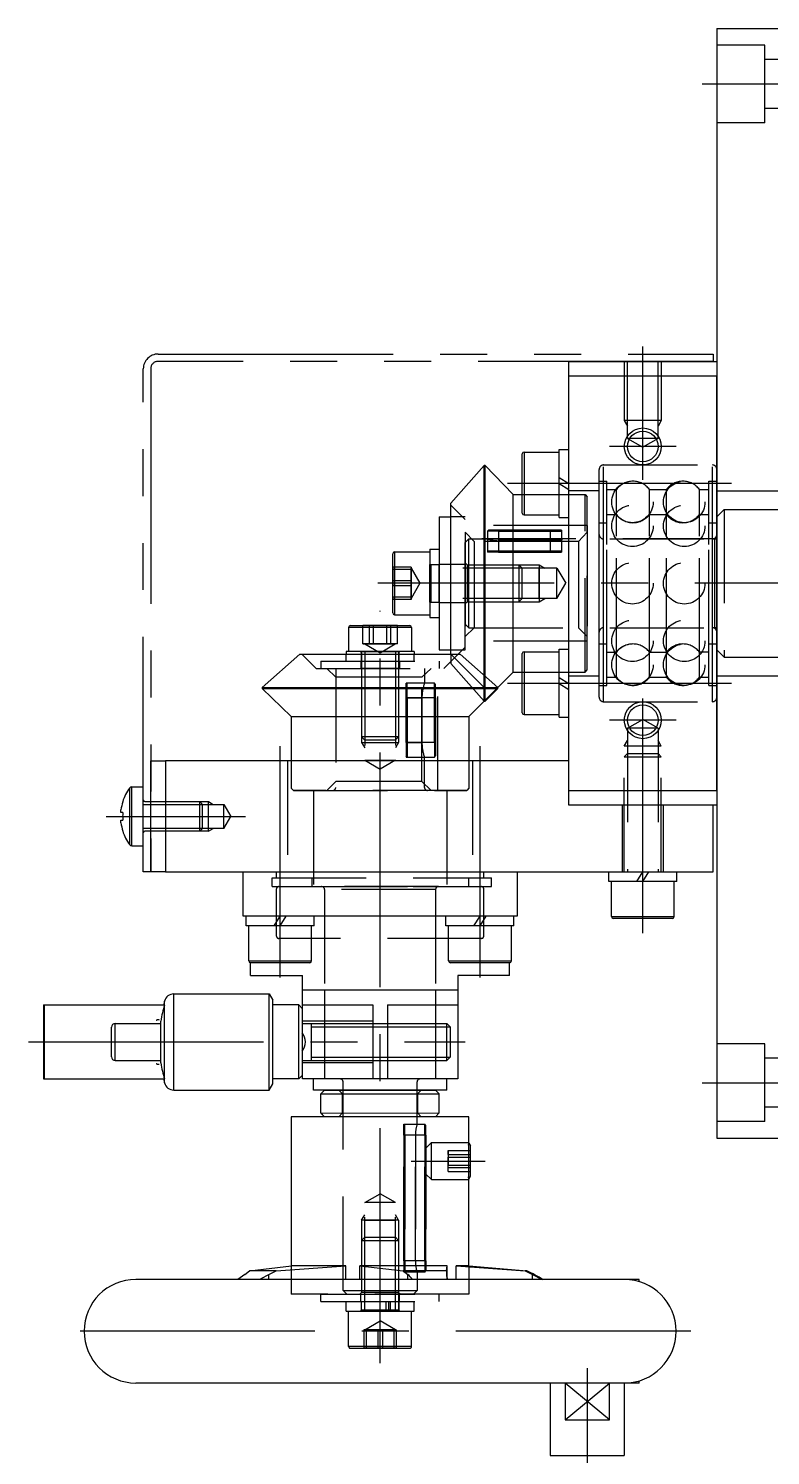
# Model space of a CAD drawing. Extents: x -106 to 501, y -54 to 311.
# Drawn here: x 176.3 to 276.6, y 115.7 to 308.6 of the extents above; entities that cross this region are included whole.
import ezdxf

# ---------------------------------------------------------------- set-up
doc = ezdxf.new("R2010")
doc.units = 0
for name, pattern in [('CENTER', [50.8, 31.75, -6.35, 6.35, -6.35]), ('DASHED', [19.05, 12.7, -6.35]), ('PHANTOM', [63.5, 31.75, -6.35, 6.35, -6.35, 6.35, -6.35])]:
    doc.linetypes.add(name, pattern=pattern)
doc.layers.get('0').update_dxf_attribs({"linetype": 'CONTINUOUS'})
doc.layers.add('CENTER', color=1, linetype='CENTER')

msp = doc.modelspace()

# ---------------------------------------------------------------- linework, layer by layer
at = {"color": 7, "linetype": 'CONTINUOUS'}
for p, q in [((269.33, 308.56), (269.33, 158.56)), ((269.33, 308.56), (499.33, 308.56)), ((249.33, 263.56), (269.33, 263.56)), ((249.33, 261.56), (249.33, 263.56)), ((269.33, 261.56), (249.33, 261.56)), ((249.33, 205.56), (249.33, 261.56)), ((269.33, 205.56), (269.33, 261.56)), ((243.03, 243.06), (243.03, 251.06)), ((243.28, 251.31), (243.28, 242.81)), ((243.28, 251.31), (248.03, 251.31)), ((248.03, 242.47), (248.03, 251.66)), ((248.03, 251.66), (249.33, 251.66)), ((237.9, 249.48), (233.39, 244.38)), ((237.9, 217.63), (237.9, 249.48)), ((238.04, 249.48), (237.9, 249.48)), ((238.04, 217.63), (238.04, 249.48)), ((241.83, 245.56), (238.04, 249.48)), ((248.03, 247.87), (249.33, 247.06)), ((248.03, 247.06), (249.33, 246.25)), ((241.83, 221.56), (241.83, 245.56)), ((241.83, 245.56), (243.03, 245.56)), ((233.39, 224), (233.39, 244.38)), ((231.83, 242.56), (231.83, 224.56)), ((231.83, 242.56), (233.39, 242.56)), ((243.28, 242.81), (248.03, 242.81)), ((248.03, 242.47), (249.33, 242.47)), ((225.53, 232.06), (225.53, 237.56)), ((225.78, 237.81), (225.78, 231.97)), ((225.78, 237.81), (230.53, 237.81)), ((230.53, 238.16), (230.53, 228.96)), ((230.53, 238.16), (231.83, 238.16)), ((225.53, 229.56), (225.53, 232.06)), ((225.78, 231.97), (225.78, 229.31)), ((219.83, 227.86), (227.83, 227.86)), ((225.78, 229.31), (230.53, 229.31)), ((230.53, 228.96), (231.83, 228.96)), ((228.08, 227.61), (219.58, 227.61)), ((219.58, 227.61), (219.58, 224.36)), ((228.08, 227.61), (228.08, 224.36)), ((213, 224), (207.9, 219.49)), ((213, 224), (223.83, 224)), ((228.43, 224.36), (219.23, 224.36)), ((219.23, 224.36), (219.23, 224)), ((223.83, 224), (233.39, 224)), ((228.43, 224.36), (228.43, 224)), ((231.83, 224.56), (233.39, 224.56)), ((233.39, 224), (237.9, 219.49)), ((243.03, 216.06), (243.03, 224.06)), ((243.28, 224.31), (243.28, 215.81)), ((243.28, 224.31), (248.03, 224.31)), ((248.03, 215.47), (248.03, 224.66)), ((248.03, 224.66), (249.33, 224.66)), ((235.83, 215.56), (241.83, 221.56)), ((241.83, 221.56), (243.03, 221.56)), ((248.03, 220.84), (249.33, 220.03)), ((248.03, 220.03), (249.33, 219.22)), ((207.9, 219.49), (223.83, 219.49)), ((207.9, 219.49), (207.9, 219.35)), ((207.9, 219.35), (211.83, 215.56)), ((207.9, 219.35), (223.83, 219.35)), ((223.83, 219.49), (239.75, 219.49)), ((223.83, 219.35), (239.75, 219.35)), ((238.04, 217.63), (239.75, 219.35)), ((239.75, 219.35), (239.75, 219.49)), ((237.9, 217.63), (238.04, 217.63)), ((211.83, 215.56), (223.83, 215.56)), ((211.83, 215.56), (211.83, 209.56)), ((223.83, 215.56), (235.83, 215.56)), ((235.83, 215.56), (235.83, 209.56)), ((243.28, 215.81), (248.03, 215.81)), ((248.03, 215.47), (249.33, 215.47)), ((192.83, 194.56), (192.83, 209.56)), ((192.83, 209.56), (194.83, 209.56)), ((249.33, 209.56), (194.83, 209.56)), ((194.83, 209.56), (194.83, 194.56)), ((249.33, 203.56), (249.33, 209.56)), ((189.99, 202.06), (189.99, 205.91)), ((190.28, 206.06), (191.83, 206.06)), ((190.28, 202.06), (190.28, 206.06)), ((191.83, 202.06), (191.83, 206.06)), ((249.33, 205.56), (269.33, 205.56)), ((188.8, 202.57), (188.8, 202.92)), ((189.06, 202.57), (188.8, 202.57)), ((189.04, 204.05), (189.06, 204.04)), ((192.03, 204.06), (192.83, 204.06)), ((268.83, 203.56), (249.33, 203.56)), ((268.83, 194.56), (268.83, 203.56)), ((269.33, 203.56), (268.83, 203.56)), ((188.8, 201.19), (188.8, 201.54)), ((188.8, 201.54), (189.06, 201.54)), ((189.99, 198.2), (189.99, 202.06)), ((190.28, 198.06), (190.28, 202.06)), ((191.83, 198.06), (191.83, 202.06)), ((189.06, 200.07), (189.04, 200.06)), ((192.83, 200.06), (192.03, 200.06)), ((190.28, 198.06), (191.83, 198.06)), ((194.83, 194.56), (192.83, 194.56)), ((194.83, 194.56), (268.83, 194.56)), ((205.33, 188.56), (205.33, 194.56)), ((242.33, 194.56), (242.33, 188.56)), ((254.73, 193.26), (254.73, 194.56)), ((263.93, 193.26), (254.73, 193.26)), ((255.08, 188.51), (255.08, 193.26)), ((258.51, 193.26), (259.33, 194.56)), ((259.33, 193.26), (260.14, 194.56)), ((263.58, 188.51), (263.58, 193.26)), ((263.93, 193.26), (263.93, 194.56)), ((242.33, 188.56), (205.33, 188.56)), ((205.73, 187.26), (205.73, 188.56)), ((214.91, 187.26), (205.73, 187.26)), ((206.08, 182.51), (206.08, 187.26)), ((209.51, 187.26), (210.33, 188.56)), ((210.33, 187.26), (211.14, 188.56)), ((214.58, 182.51), (214.58, 187.26)), ((214.91, 187.26), (214.91, 188.56)), ((232.73, 187.26), (232.73, 188.56)), ((241.91, 187.26), (232.73, 187.26)), ((233.08, 182.51), (233.08, 187.26)), ((236.51, 187.26), (237.33, 188.56)), ((237.33, 187.26), (238.14, 188.56)), ((241.58, 182.51), (241.58, 187.26)), ((241.91, 187.26), (241.91, 188.56)), ((255.08, 188.51), (259.33, 188.51)), ((259.33, 188.26), (255.33, 188.26)), ((259.33, 188.51), (263.58, 188.51)), ((263.33, 188.26), (259.33, 188.26)), ((206.08, 182.51), (214.58, 182.51)), ((214.33, 182.26), (206.33, 182.26)), ((206.33, 180.56), (206.33, 182.26)), ((233.08, 182.51), (241.58, 182.51)), ((241.33, 182.26), (233.33, 182.26)), ((241.33, 180.56), (241.33, 182.26)), ((206.33, 180.56), (213.33, 180.56)), ((213.33, 178.56), (213.33, 180.56)), ((241.33, 180.56), (234.33, 180.56)), ((234.33, 180.56), (234.33, 178.56)), ((195.96, 178.06), (208.83, 178.06)), ((195.96, 165.06), (195.96, 178.06)), ((208.83, 165.06), (208.83, 178.06)), ((208.83, 178.06), (209.33, 177.19)), ((213.33, 176.56), (213.33, 178.56)), ((234.33, 178.56), (213.33, 178.56)), ((216.33, 178.56), (216.33, 176.56)), ((231.33, 178.56), (231.33, 176.56)), ((234.33, 178.56), (234.33, 176.56)), ((178.33, 176.56), (178.33, 166.56)), ((178.33, 176.56), (178.45, 176.56)), ((178.45, 176.56), (178.45, 166.56)), ((178.45, 176.56), (194.7, 176.56)), ((194.7, 166.03), (194.7, 177.08)), ((209.33, 165.92), (209.33, 177.19)), ((212.83, 176.56), (209.33, 176.56)), ((212.83, 166.56), (212.83, 176.56)), ((212.83, 176.56), (213.33, 176.06)), ((213.33, 176.56), (222.83, 176.56)), ((213.33, 175.3), (213.33, 176.56)), ((222.83, 176.56), (222.83, 166.56)), ((224.83, 176.56), (234.33, 176.56)), ((224.83, 176.56), (224.83, 166.56)), ((234.33, 176.56), (234.33, 166.56)), ((188.03, 174.06), (194.2, 174.06)), ((188.03, 169.06), (188.03, 174.06)), ((194.2, 168.72), (194.2, 174.39)), ((213.33, 167.81), (213.33, 175.3)), ((222.83, 174.06), (224.83, 174.06)), ((187.53, 169.56), (187.53, 173.56)), ((188.03, 169.06), (194.2, 169.06)), ((213.33, 166.56), (213.33, 167.81)), ((222.83, 169.06), (224.83, 169.06)), ((178.33, 166.56), (178.45, 166.56)), ((178.45, 166.56), (194.7, 166.56)), ((208.83, 165.06), (209.33, 165.92)), ((212.83, 166.56), (209.33, 166.56)), ((212.83, 166.56), (213.33, 167.06)), ((222.83, 166.56), (213.33, 166.56)), ((214.83, 165.06), (214.83, 166.56)), ((224.83, 166.56), (222.83, 166.56)), ((234.33, 166.56), (224.83, 166.56)), ((232.83, 165.06), (232.83, 166.56)), ((195.96, 165.06), (208.83, 165.06)), ((232.83, 165.06), (214.83, 165.06)), ((215.83, 164.56), (216.33, 165.06)), ((215.83, 164.56), (231.83, 164.56)), ((215.83, 161.96), (215.83, 164.56)), ((216.33, 165.06), (231.33, 165.06)), ((231.83, 164.56), (231.33, 165.06)), ((231.83, 161.96), (231.83, 164.56)), ((211.83, 161.46), (211.83, 141.32)), ((235.83, 161.46), (211.83, 161.46)), ((215.83, 161.95), (231.83, 161.96)), ((215.83, 161.96), (216.33, 161.46)), ((215.83, 161.95), (216.32, 161.46)), ((231.83, 161.96), (231.33, 161.46)), ((235.83, 157.95), (235.83, 161.46)), ((269.33, 158.56), (499.33, 158.56)), ((235.81, 157.88), (235.83, 157.95)), ((235.81, 157.88), (236.03, 157.51)), ((236.03, 153.4), (236.03, 157.51)), ((235.81, 153.03), (236.03, 153.4)), ((235.83, 152.96), (235.81, 153.03)), ((235.83, 141.32), (235.83, 152.96)), ((206.16, 140.63), (211.87, 141.32)), ((209.77, 140.63), (219.18, 141.32)), ((219.18, 141.32), (211.87, 141.32)), ((219.18, 139.46), (219.18, 141.32)), ((221.08, 139.46), (221.08, 141.32)), ((221.08, 141.32), (226.96, 140.63)), ((232.91, 141.32), (221.08, 141.32)), ((232.81, 140.63), (232.91, 141.32)), ((232.91, 139.46), (232.91, 141.32)), ((234.09, 139.46), (234.09, 141.32)), ((234.09, 141.32), (243.43, 140.63)), ((235.83, 141.32), (234.09, 141.32)), ((235.83, 141.32), (243.67, 140.63)), ((256.4, 139.46), (190.83, 139.46)), ((205.56, 140.15), (204.61, 139.46)), ((205.56, 140.15), (206.16, 140.63)), ((209.77, 140.63), (206.16, 140.63)), ((207.75, 139.57), (208.79, 140.15)), ((208.79, 140.15), (209.77, 140.63)), ((208.79, 139.46), (208.79, 140.15)), ((226.96, 140.63), (227.57, 140.15)), ((227.57, 139.46), (227.57, 140.15)), ((232.81, 140.63), (232.8, 140.15)), ((243.43, 140.63), (244.4, 140.15)), ((243.67, 140.63), (243.43, 140.63)), ((244.4, 139.46), (244.4, 140.15)), ((244.4, 140.15), (245.72, 139.46)), ((258.83, 139.46), (256.4, 139.46)), ((258.83, 139.16), (258.83, 139.46)), ((256.4, 125.46), (190.83, 125.46)), ((246.83, 125.46), (246.83, 115.67)), ((248.83, 125.46), (248.83, 120.46)), ((254.83, 120.46), (254.83, 125.46)), ((258.83, 125.46), (256.4, 125.46)), ((256.83, 125.46), (256.83, 115.67)), ((258.83, 125.46), (258.83, 125.75)), ((248.83, 120.46), (254.83, 120.46)), ((246.83, 115.67), (256.83, 115.67))]:
    msp.add_line(p, q, dxfattribs=at)
at = {"color": 3, "linetype": 'DASHED'}
for p, q in [((275.83, 306.31), (269.33, 306.31)), ((275.83, 295.81), (275.83, 306.31)), ((279.33, 304.36), (275.83, 304.36)), ((279.33, 297.76), (275.83, 297.76)), ((275.83, 295.81), (269.33, 295.81)), ((256.83, 263.56), (256.83, 255.56)), ((257.26, 253.16), (257.26, 263.56)), ((261.39, 253.16), (261.39, 263.56)), ((261.83, 263.56), (261.83, 255.56)), ((256.83, 255.56), (257.26, 254.81)), ((261.83, 255.56), (256.83, 255.56)), ((261.83, 255.56), (261.39, 254.81)), ((257.26, 253.16), (259.33, 251.96)), ((261.39, 253.16), (257.26, 253.16)), ((261.39, 253.16), (259.33, 251.96)), ((253.43, 218.17), (253.43, 248.94)), ((254.03, 217.56), (254.03, 249.56)), ((254.03, 249.56), (268.73, 249.56)), ((268.73, 217.56), (268.73, 249.56)), ((269.33, 218.17), (269.33, 248.94)), ((253.43, 247.36), (254.48, 247.36)), ((253.43, 219.77), (253.43, 247.35)), ((253.43, 219.77), (253.43, 247.35)), ((254.48, 219.76), (254.48, 247.36)), ((254.48, 219.76), (254.48, 247.36)), ((268.27, 219.76), (268.27, 247.36)), ((268.27, 219.76), (268.27, 247.36)), ((268.27, 247.36), (269.33, 247.36)), ((269.33, 219.77), (269.33, 247.35)), ((269.33, 219.77), (269.33, 247.35)), ((243.03, 245.56), (251.53, 245.56)), ((253.43, 246.06), (249.33, 246.06)), ((251.53, 221.56), (251.53, 245.56)), ((251.53, 245.56), (251.83, 245.26)), ((251.83, 221.86), (251.83, 245.26)), ((254.48, 220.89), (254.48, 246.22)), ((254.49, 246.24), (255.76, 246.24)), ((255.76, 220.88), (255.76, 246.24)), ((260.24, 220.88), (260.24, 246.24)), ((260.24, 246.24), (262.51, 246.24)), ((262.51, 220.88), (262.51, 246.24)), ((266.99, 220.88), (266.99, 246.24)), ((266.99, 246.24), (268.27, 246.24)), ((268.27, 220.89), (268.27, 246.22)), ((269.33, 246.06), (279.33, 246.06)), ((235.33, 242.18), (233.39, 244.13)), ((270.33, 243.56), (269.33, 242.56)), ((270.33, 243.56), (270.33, 223.56)), ((270.33, 243.56), (279.33, 243.56)), ((235.33, 242.56), (233.39, 242.56)), ((235.33, 224.56), (235.33, 242.56)), ((235.33, 224.94), (235.33, 242.18)), ((251.83, 241.36), (235.33, 241.36)), ((251.83, 241.36), (235.33, 241.36)), ((251.83, 241.36), (251.83, 240.47)), ((251.83, 240.47), (251.83, 241.36)), ((253.43, 241.76), (254.49, 241.76)), ((253.43, 225.4), (253.43, 241.71)), ((253.43, 225.4), (253.43, 241.71)), ((254.48, 224.24), (254.48, 242.88)), ((254.48, 242.88), (255.76, 242.88)), ((254.48, 225.4), (254.48, 241.71)), ((254.48, 225.4), (254.48, 241.71)), ((255.76, 224.24), (255.76, 242.88)), ((260.24, 224.24), (260.24, 242.88)), ((260.24, 242.88), (262.51, 242.88)), ((262.51, 224.24), (262.51, 242.88)), ((266.99, 224.24), (266.99, 242.88)), ((266.99, 242.88), (268.26, 242.88)), ((268.27, 224.24), (268.27, 242.88)), ((268.27, 241.76), (269.33, 241.76)), ((268.27, 225.4), (268.27, 241.71)), ((268.27, 225.4), (268.27, 241.71)), ((269.33, 224.57), (269.33, 242.54)), ((269.33, 225.4), (269.33, 241.71)), ((269.33, 225.4), (269.33, 241.71)), ((235.33, 240.47), (235.33, 226.4)), ((236.53, 239.21), (235.33, 240.47)), ((235.83, 239.56), (235.33, 239.06)), ((269.33, 239.56), (235.83, 239.56)), ((235.83, 239.56), (269.33, 239.56)), ((235.83, 227.56), (235.83, 239.56)), ((236.53, 239.21), (236.53, 227.56)), ((250.63, 239.21), (236.53, 239.21)), ((250.63, 239.21), (236.53, 239.21)), ((238.49, 240.76), (238.33, 240.6)), ((239.83, 240.6), (238.33, 240.6)), ((238.33, 240.6), (238.33, 237.76)), ((239.83, 240.76), (238.49, 240.76)), ((239.83, 240.76), (239.83, 240.6)), ((239.83, 240.76), (239.83, 240.6)), ((248.33, 240.76), (239.83, 240.76)), ((239.83, 240.6), (239.83, 237.92)), ((239.83, 240.6), (239.83, 237.92)), ((239.83, 240.6), (248.33, 240.6)), ((239.83, 239.33), (239.83, 237.76)), ((239.83, 239.33), (239.83, 237.76)), ((248.33, 239.33), (239.83, 239.33)), ((239.83, 239.33), (248.33, 239.33)), ((246.83, 240.6), (246.83, 240.76)), ((246.83, 240.6), (246.83, 240.76)), ((246.83, 240.76), (248.17, 240.76)), ((246.83, 240.6), (246.83, 237.92)), ((246.83, 240.6), (246.83, 237.92)), ((246.83, 240.6), (248.33, 240.6)), ((246.83, 239.33), (246.83, 237.76)), ((246.83, 239.33), (246.83, 237.76)), ((248.17, 240.76), (248.33, 240.6)), ((248.33, 240.76), (248.33, 237.76)), ((250.63, 239.21), (251.83, 240.47)), ((250.63, 239.21), (250.63, 227.56)), ((251.83, 240.47), (251.83, 226.4)), ((253.43, 226.97), (253.43, 240.15)), ((254.03, 227.57), (254.03, 239.54)), ((268.73, 227.57), (268.73, 239.54)), ((269.03, 239.54), (269.03, 227.57)), ((269.33, 226.97), (269.33, 240.15)), ((269.33, 239.81), (269.33, 227.3)), ((235.33, 228.1), (235.33, 239.06)), ((235.33, 227.98), (235.33, 238.93)), ((239.83, 237.92), (238.33, 237.92)), ((238.49, 237.76), (238.33, 237.92)), ((239.83, 237.76), (238.33, 237.76)), ((239.83, 237.76), (238.49, 237.76)), ((239.83, 237.92), (239.83, 237.76)), ((239.83, 237.92), (239.83, 237.76)), ((248.33, 237.92), (239.83, 237.92)), ((239.83, 237.76), (248.33, 237.76)), ((248.33, 237.76), (239.83, 237.76)), ((248.33, 237.76), (239.83, 237.76)), ((246.83, 237.76), (246.83, 237.92)), ((246.83, 237.76), (246.83, 237.92)), ((246.83, 237.92), (248.33, 237.92)), ((246.83, 237.76), (248.17, 237.76)), ((246.83, 237.76), (248.33, 237.76)), ((248.33, 237.92), (248.17, 237.76)), ((228.03, 235.74), (225.53, 235.74)), ((225.53, 235.74), (225.53, 233.89)), ((225.53, 235.74), (225.53, 235.41)), ((228.03, 235.41), (225.53, 235.41)), ((225.53, 235.41), (225.53, 233.23)), ((228.03, 235.74), (228.03, 234.81)), ((228.03, 235.74), (228.03, 235.58)), ((228.03, 235.6), (229.2, 233.56)), ((228.03, 234.81), (228.03, 235.6)), ((228.03, 235.58), (228.03, 234.32)), ((228.03, 235.58), (228.03, 235.41)), ((228.03, 235.41), (228.03, 234.32)), ((230.53, 236.24), (230.53, 230.86)), ((230.53, 236.11), (231.83, 236.11)), ((230.53, 231.01), (230.53, 236.1)), ((247.73, 235.62), (230.53, 235.62)), ((230.73, 231.06), (230.73, 236.06)), ((231.83, 236.16), (235.33, 236.16)), ((231.83, 230.97), (231.83, 236.15)), ((231.83, 231.01), (231.83, 236.1)), ((235.33, 236.31), (235.58, 236.06)), ((235.33, 230.71), (235.33, 236.16)), ((235.58, 236.06), (245.33, 236.06)), ((235.58, 236.06), (235.58, 231.06)), ((242.59, 236.06), (242.59, 231.06)), ((243.03, 235.62), (242.59, 236.06)), ((243.03, 231.49), (243.03, 235.62)), ((245.33, 236.06), (245.33, 231.06)), ((245.33, 236.06), (246.08, 235.62)), ((245.33, 231.46), (245.33, 235.66)), ((247.73, 231.49), (247.73, 235.62)), ((247.73, 235.62), (248.92, 233.56)), ((228.03, 233.89), (225.53, 233.89)), ((225.53, 231.7), (225.53, 233.89)), ((228.03, 232.79), (228.03, 234.81)), ((228.03, 234.81), (228.03, 233.89)), ((228.03, 234.32), (228.03, 233.23)), ((228.03, 234.32), (228.03, 232.3)), ((228.03, 232.79), (228.03, 233.89)), ((229.2, 233.56), (228.03, 231.51)), ((247.73, 231.49), (248.92, 233.56)), ((228.03, 233.23), (225.53, 233.23)), ((225.53, 231.37), (225.53, 233.23)), ((228.03, 231.7), (225.53, 231.7)), ((225.53, 231.7), (225.53, 231.37)), ((228.03, 232.3), (228.03, 233.23)), ((228.03, 231.53), (228.03, 232.79)), ((228.03, 231.7), (228.03, 232.79)), ((228.03, 232.3), (228.03, 231.51)), ((228.03, 231.37), (228.03, 232.3)), ((228.03, 231.7), (228.03, 231.53)), ((228.03, 231.53), (228.03, 231.37)), ((247.73, 231.49), (230.53, 231.49)), ((242.59, 231.06), (243.03, 231.49)), ((245.33, 231.06), (246.08, 231.49)), ((228.03, 231.37), (225.53, 231.37)), ((230.53, 231.01), (231.83, 231.01)), ((231.83, 230.96), (235.33, 230.96)), ((235.33, 230.81), (235.58, 231.06)), ((235.58, 231.06), (245.33, 231.06)), ((221.49, 225.36), (221.49, 227.86)), ((221.49, 227.86), (222.39, 227.86)), ((222.93, 227.86), (221.49, 227.86)), ((222.39, 225.36), (222.39, 227.86)), ((224.73, 227.86), (222.39, 227.86)), ((222.93, 225.36), (222.93, 227.86)), ((222.93, 227.86), (225.26, 227.86)), ((224.73, 225.36), (224.73, 227.86)), ((226.16, 227.86), (224.73, 227.86)), ((225.26, 225.36), (225.26, 227.86)), ((226.16, 227.86), (225.26, 227.86)), ((226.16, 225.36), (226.16, 227.86)), ((235.33, 228.06), (235.83, 227.56)), ((235.33, 226.36), (236.53, 227.56)), ((251.83, 225.76), (235.33, 225.76)), ((251.83, 225.76), (235.33, 225.76)), ((235.83, 227.56), (269.33, 227.56)), ((250.63, 227.56), (251.83, 226.36)), ((213.25, 224), (215.19, 222.06)), ((219.23, 223.06), (219.23, 224)), ((221.13, 224.36), (226.49, 224.36)), ((221.28, 224.36), (221.28, 223.06)), ((226.37, 224.36), (221.28, 224.36)), ((221.33, 224.16), (221.33, 212.06)), ((221.49, 225.36), (221.94, 225.36)), ((222.21, 225.36), (221.49, 225.36)), ((221.76, 224.36), (221.76, 209.66)), ((222.21, 225.36), (221.78, 225.36)), ((221.78, 225.36), (223.83, 224.18)), ((221.94, 225.36), (222.39, 225.36)), ((221.94, 225.36), (223.56, 225.36)), ((222.93, 225.36), (222.21, 225.36)), ((224.09, 225.36), (222.21, 225.36)), ((223.56, 225.36), (222.39, 225.36)), ((222.93, 225.36), (224.09, 225.36)), ((223.56, 225.36), (225.44, 225.36)), ((224.73, 225.36), (223.56, 225.36)), ((223.83, 224.18), (225.87, 225.36)), ((225.71, 225.36), (224.09, 225.36)), ((224.09, 225.36), (225.26, 225.36)), ((225.44, 225.36), (224.73, 225.36)), ((225.71, 225.36), (225.26, 225.36)), ((225.44, 225.36), (225.87, 225.36)), ((226.16, 225.36), (225.44, 225.36)), ((226.16, 225.36), (225.71, 225.36)), ((225.89, 224.36), (225.89, 209.66)), ((226.33, 224.16), (226.33, 212.06)), ((226.38, 224.36), (226.38, 223.06)), ((228.42, 223.06), (228.42, 224)), ((235.33, 224.94), (232.46, 222.06)), ((233.39, 224.56), (235.33, 224.56)), ((233.39, 224), (233.39, 222.74)), ((233.39, 224), (234.65, 224)), ((234.65, 224), (239.75, 219.49)), ((253.43, 225.36), (254.49, 225.36)), ((254.48, 224.24), (255.76, 224.24)), ((260.24, 224.24), (262.51, 224.24)), ((268.27, 224.24), (266.99, 224.24)), ((268.27, 225.36), (269.33, 225.36)), ((270.33, 223.56), (269.33, 224.56)), ((215.19, 222.06), (232.46, 222.06)), ((215.83, 223.06), (233.39, 223.06)), ((215.83, 223.06), (215.83, 222.06)), ((217.83, 220.86), (216.63, 222.06)), ((217.83, 222.06), (217.83, 205.96)), ((221.23, 223.06), (221.23, 222.06)), ((226.42, 222.06), (221.26, 222.06)), ((221.33, 222.06), (226.33, 222.06)), ((226.43, 223.06), (226.43, 222.06)), ((229.48, 220.86), (230.74, 222.06)), ((229.83, 222.06), (229.83, 220.06)), ((231.63, 205.56), (231.63, 222.06)), ((231.63, 205.56), (231.63, 222.06)), ((231.83, 223.06), (231.83, 222.06)), ((233.39, 222.74), (237.9, 217.63)), ((251.53, 221.56), (251.83, 221.86)), ((270.33, 223.56), (279.33, 223.56)), ((229.48, 220.86), (217.83, 220.86)), ((231.17, 220.06), (227.33, 220.06)), ((227.33, 219.9), (227.49, 220.06)), ((227.33, 218.06), (227.33, 220.06)), ((227.33, 218.06), (227.33, 219.9)), ((227.49, 218.06), (227.49, 220.06)), ((229.48, 206.76), (229.48, 220.86)), ((229.48, 206.76), (229.48, 220.86)), ((231.33, 219.9), (231.17, 220.06)), ((231.17, 218.06), (231.17, 220.06)), ((231.33, 218.06), (231.33, 219.9)), ((243.03, 221.56), (251.53, 221.56)), ((249.33, 221.06), (253.43, 221.06)), ((254.48, 220.88), (255.76, 220.88)), ((260.24, 220.88), (262.51, 220.88)), ((266.99, 220.88), (268.27, 220.88)), ((269.33, 221.06), (279.33, 221.06)), ((227.33, 212.06), (227.33, 218.06)), ((227.33, 218.06), (227.33, 212.06)), ((227.33, 218.06), (227.33, 212.06)), ((227.33, 212.06), (227.33, 218.06)), ((227.49, 218.06), (227.33, 218.06)), ((227.49, 218.06), (227.33, 218.06)), ((227.33, 218.06), (229.48, 218.06)), ((227.33, 218.06), (229.48, 218.06)), ((227.49, 218.06), (227.49, 212.06)), ((227.49, 212.06), (227.49, 218.06)), ((231.17, 218.06), (227.49, 218.06)), ((231.17, 218.06), (227.49, 218.06)), ((229.48, 218.06), (229.48, 212.06)), ((229.48, 212.06), (229.48, 218.06)), ((231.17, 212.06), (231.17, 218.06)), ((231.17, 218.06), (231.17, 212.06)), ((231.33, 218.06), (231.17, 218.06)), ((231.33, 218.06), (231.17, 218.06)), ((231.33, 218.06), (231.33, 212.06)), ((231.33, 212.06), (231.33, 218.06)), ((253.43, 219.76), (254.48, 219.76)), ((268.27, 219.76), (269.33, 219.76)), ((254.03, 217.56), (268.73, 217.56)), ((257.26, 213.96), (259.33, 215.15)), ((261.39, 213.96), (259.33, 215.15)), ((221.33, 212.8), (221.77, 212.36)), ((226.33, 212.8), (221.33, 212.8)), ((225.88, 212.36), (221.77, 212.36)), ((226.33, 212.8), (225.88, 212.36)), ((256.83, 211.56), (257.26, 212.31)), ((257.26, 213.96), (257.26, 194.56)), ((261.39, 213.96), (257.26, 213.96)), ((261.39, 213.96), (261.39, 194.56)), ((261.83, 211.56), (261.39, 212.31)), ((221.33, 212.06), (221.76, 211.31)), ((221.33, 212.06), (226.33, 212.06)), ((221.73, 212.06), (225.93, 212.06)), ((226.33, 212.06), (225.89, 211.31)), ((227.33, 212.06), (227.49, 212.06)), ((227.33, 212.06), (227.49, 212.06)), ((227.33, 212.06), (229.48, 212.06)), ((227.33, 212.06), (229.48, 212.06)), ((227.33, 212.06), (227.33, 210.06)), ((227.33, 212.06), (227.33, 210.22)), ((227.49, 212.06), (227.49, 210.06)), ((231.17, 212.06), (227.49, 212.06)), ((231.17, 212.06), (227.49, 212.06)), ((231.17, 212.06), (231.33, 212.06)), ((231.17, 212.06), (231.33, 212.06)), ((231.17, 212.06), (231.17, 210.06)), ((231.33, 212.06), (231.33, 210.22)), ((256.83, 194.56), (256.83, 211.56)), ((261.83, 211.56), (256.83, 211.56)), ((257.26, 210.56), (256.83, 210.12)), ((257.26, 210.56), (261.39, 210.56)), ((261.39, 210.56), (261.83, 210.12)), ((261.83, 194.56), (261.83, 211.56)), ((211.33, 209.56), (211.33, 194.56)), ((211.83, 209.56), (211.83, 205.86)), ((221.76, 209.66), (223.83, 208.46)), ((221.76, 209.66), (225.89, 209.66)), ((225.89, 209.66), (223.83, 208.46)), ((227.49, 210.06), (227.33, 210.22)), ((227.33, 210.06), (231.17, 210.06)), ((229.83, 205.96), (229.83, 210.06)), ((231.17, 210.06), (231.33, 210.22)), ((235.83, 209.56), (235.83, 205.86)), ((236.33, 209.56), (236.33, 194.56)), ((256.83, 210.12), (261.83, 210.12)), ((216.63, 205.56), (217.83, 206.76)), ((229.48, 206.76), (217.83, 206.76)), ((229.48, 206.76), (230.74, 205.56)), ((211.83, 205.86), (212.13, 205.56)), ((235.53, 205.56), (212.13, 205.56)), ((212.13, 205.56), (235.53, 205.56)), ((214.83, 205.56), (214.83, 192.56)), ((232.83, 205.56), (232.83, 192.56)), ((235.83, 205.86), (235.53, 205.56)), ((192.83, 204.06), (200.63, 204.06)), ((192.83, 203.68), (202.73, 203.68)), ((199.45, 200.06), (199.45, 204.06)), ((199.83, 203.68), (199.45, 204.06)), ((199.83, 200.44), (199.83, 203.68)), ((200.63, 204.06), (201.28, 203.68)), ((200.63, 200.06), (200.63, 204.06)), ((202.73, 203.68), (203.66, 202.06)), ((202.73, 200.44), (202.73, 203.68)), ((256.58, 194.56), (256.58, 203.56)), ((262.08, 203.56), (262.08, 194.56)), ((202.73, 200.44), (203.66, 202.06)), ((202.73, 200.44), (192.83, 200.44)), ((200.63, 200.06), (192.83, 200.06)), ((199.83, 200.44), (199.45, 200.06)), ((200.63, 200.06), (201.28, 200.44)), ((209.24, 193.76), (238.88, 193.76)), ((209.24, 192.56), (209.24, 193.76)), ((209.83, 193.76), (209.83, 194.56)), ((214.63, 192.56), (214.63, 193.76)), ((235.84, 192.56), (235.84, 193.76)), ((237.83, 193.76), (237.83, 194.56)), ((238.88, 192.56), (238.88, 193.76)), ((209.24, 192.56), (238.88, 192.56)), ((209.83, 185.86), (209.83, 192.26)), ((214.83, 192.56), (232.78, 192.56)), ((231.73, 192.56), (215.97, 192.56)), ((216.33, 192.16), (216.33, 178.56)), ((231.33, 192.16), (216.37, 192.16)), ((231.33, 192.16), (231.33, 178.56)), ((237.83, 185.86), (237.83, 192.26)), ((237.53, 185.56), (210.13, 185.56)), ((216.33, 176.56), (216.33, 166.56)), ((231.33, 176.56), (231.33, 166.56)), ((222.83, 174.36), (213.33, 174.36)), ((213.33, 174.06), (222.83, 174.06)), ((214.53, 174.06), (214.53, 169.06)), ((214.53, 173.62), (222.83, 173.62)), ((224.83, 174.06), (232.83, 174.06)), ((224.83, 173.62), (233.26, 173.62)), ((232.83, 174.06), (233.33, 173.56)), ((232.83, 169.06), (232.83, 174.06)), ((233.33, 169.56), (233.33, 173.56)), ((275.83, 171.31), (269.33, 171.31)), ((275.83, 160.81), (275.83, 171.31)), ((213.33, 169.06), (222.83, 169.06)), ((222.83, 168.76), (213.33, 168.76)), ((214.53, 169.49), (222.83, 169.49)), ((224.83, 169.49), (233.26, 169.49)), ((224.83, 169.06), (232.83, 169.06)), ((232.83, 169.06), (233.33, 169.56)), ((279.33, 169.36), (275.83, 169.36)), ((218.83, 137.96), (218.83, 166.16)), ((228.82, 160.46), (228.82, 166.16)), ((218.77, 164.56), (218.27, 165.06)), ((218.77, 161.96), (218.77, 164.56)), ((228.87, 164.56), (229.37, 165.06)), ((228.87, 164.56), (228.87, 161.96)), ((279.33, 162.76), (275.83, 162.76)), ((218.77, 161.96), (218.27, 161.46)), ((227.18, 160.46), (227.02, 160.3)), ((227.02, 160.46), (229.86, 160.45)), ((227.03, 158.96), (227.03, 160.46)), ((227.03, 158.96), (227.03, 160.3)), ((227.19, 158.96), (227.19, 160.46)), ((228.87, 161.96), (229.37, 161.46)), ((230.02, 160.29), (229.86, 160.45)), ((229.87, 158.96), (229.87, 160.45)), ((230.03, 158.96), (230.03, 160.29)), ((275.83, 160.81), (269.33, 160.81)), ((227.03, 141.96), (227.03, 158.96)), ((227.03, 158.96), (227.03, 141.96)), ((227.03, 158.96), (227.03, 141.96)), ((227.03, 141.96), (227.03, 158.96)), ((228.6, 158.96), (227.03, 158.96)), ((228.6, 158.96), (227.03, 158.96)), ((227.03, 158.96), (227.19, 158.96)), ((227.03, 158.96), (227.19, 158.96)), ((227.19, 158.96), (227.19, 141.96)), ((227.19, 141.96), (227.19, 158.96)), ((229.87, 158.96), (227.19, 158.96)), ((229.87, 158.96), (227.19, 158.96)), ((228.6, 158.96), (228.6, 141.96)), ((228.6, 141.96), (228.6, 158.96)), ((229.87, 141.96), (229.87, 158.96)), ((229.87, 158.96), (229.87, 141.96)), ((229.87, 158.96), (230.03, 158.96)), ((229.87, 158.96), (230.03, 158.96)), ((230.03, 158.96), (230.03, 141.96)), ((230.03, 141.96), (230.03, 158.96)), ((230.78, 157.96), (230.03, 157.21)), ((230.03, 153.71), (230.03, 157.21)), ((230.78, 152.96), (230.78, 157.96)), ((230.78, 157.96), (235.77, 157.96)), ((233.03, 156.89), (233.03, 156.01)), ((233.03, 156.33), (233.03, 156.89)), ((233.03, 156.89), (236.03, 156.89)), ((233.03, 156.33), (233.03, 154.9)), ((233.03, 156.33), (236.03, 156.33)), ((235.77, 157.96), (235.81, 157.88)), ((235.77, 157.96), (235.77, 152.96)), ((235.77, 157.6), (235.81, 157.88)), ((233.03, 154.58), (233.03, 156.01)), ((233.03, 156.01), (236.03, 156.01)), ((233.03, 154.03), (233.03, 154.9)), ((233.03, 154.9), (236.03, 154.9)), ((233.03, 154.03), (233.03, 154.58)), ((233.03, 154.58), (236.03, 154.58)), ((230.78, 152.96), (230.03, 153.71)), ((230.78, 152.96), (235.77, 152.96)), ((233.03, 154.03), (236.03, 154.03)), ((235.81, 153.03), (235.77, 153.31)), ((235.77, 152.96), (235.81, 153.03)), ((221.76, 149.86), (223.83, 151.05)), ((225.89, 149.86), (223.83, 151.05)), ((221.76, 135.16), (221.76, 149.86)), ((225.89, 149.86), (221.76, 149.86)), ((225.89, 135.16), (225.89, 149.86)), ((221.33, 147.46), (221.76, 148.21)), ((221.33, 147.46), (221.33, 137.71)), ((226.33, 147.46), (221.33, 147.46)), ((221.73, 147.46), (225.93, 147.46)), ((226.33, 147.46), (225.89, 148.21)), ((226.33, 147.46), (226.33, 135.36)), ((221.76, 145.16), (221.33, 144.72)), ((221.33, 144.72), (226.33, 144.72)), ((221.76, 145.16), (225.89, 145.16)), ((225.89, 145.16), (226.33, 144.72)), ((211.83, 141.32), (211.83, 137.46)), ((228.6, 141.96), (227.03, 141.96)), ((228.6, 141.96), (227.03, 141.96)), ((227.19, 141.96), (227.03, 141.96)), ((227.19, 141.96), (227.03, 141.96)), ((227.03, 141.96), (227.03, 140.46)), ((227.03, 141.96), (227.03, 140.62)), ((227.19, 141.96), (227.19, 140.46)), ((229.87, 141.96), (227.19, 141.96)), ((229.87, 141.96), (227.19, 141.96)), ((230.03, 141.96), (229.87, 141.96)), ((230.03, 141.96), (229.87, 141.96)), ((229.87, 141.96), (229.87, 140.46)), ((230.03, 141.96), (230.03, 140.62)), ((235.83, 141.32), (235.83, 137.46)), ((232.81, 140.63), (226.96, 140.63)), ((227.19, 140.46), (227.03, 140.6)), ((229.87, 140.46), (227.03, 140.46)), ((228.83, 140.46), (228.83, 137.96)), ((229.87, 140.46), (230.03, 140.62)), ((235.83, 137.46), (211.83, 137.46)), ((215.83, 137.46), (231.79, 137.46)), ((215.83, 136.46), (215.83, 137.46)), ((218.83, 137.96), (228.83, 137.96)), ((218.83, 137.96), (219.33, 137.46)), ((219.37, 137.46), (228.28, 137.46)), ((221.33, 137.71), (221.08, 137.46)), ((221.08, 137.46), (226.53, 137.46)), ((221.23, 136.46), (221.23, 137.46)), ((221.24, 137.46), (226.42, 137.46)), ((226.33, 137.71), (221.33, 137.71)), ((226.33, 137.71), (226.58, 137.46)), ((226.43, 136.46), (226.43, 137.46)), ((228.83, 137.96), (228.33, 137.46)), ((231.83, 136.46), (231.83, 137.46)), ((215.83, 136.46), (231.83, 136.46)), ((219.23, 135.16), (219.23, 136.46)), ((219.23, 135.16), (228.43, 135.16)), ((219.24, 136.46), (228.42, 136.46)), ((219.58, 130.41), (219.58, 135.16)), ((219.61, 135.16), (228.07, 135.16)), ((226.51, 135.16), (221.13, 135.16)), ((221.24, 136.46), (226.42, 136.46)), ((221.28, 136.46), (226.37, 136.46)), ((221.28, 136.46), (221.28, 135.16)), ((221.28, 135.16), (226.37, 135.16)), ((221.33, 135.36), (226.33, 135.36)), ((224.61, 136.46), (225.24, 136.46)), ((224.61, 136.46), (224.61, 135.16)), ((224.61, 135.16), (225.24, 135.16)), ((224.98, 136.46), (225.91, 136.46)), ((224.98, 136.46), (224.98, 135.16)), ((224.98, 135.16), (225.91, 135.16)), ((225.24, 135.16), (225.24, 136.46)), ((225.91, 135.16), (225.91, 136.46)), ((226.37, 136.46), (226.37, 135.16)), ((228.08, 130.41), (228.07, 135.16)), ((228.43, 135.16), (228.42, 136.46)), ((221.77, 132.66), (223.83, 133.85)), ((225.89, 132.66), (223.83, 133.85)), ((222.58, 132.66), (221.65, 132.66)), ((221.65, 132.66), (221.8, 132.66)), ((221.65, 132.66), (221.65, 130.16)), ((222.58, 132.66), (221.78, 132.66)), ((223.05, 132.66), (221.8, 132.66)), ((221.8, 132.66), (221.96, 132.66)), ((223.05, 132.66), (221.96, 132.66)), ((221.96, 132.66), (221.96, 130.16)), ((223.52, 132.66), (222.58, 132.66)), ((222.58, 132.66), (224.61, 132.66)), ((224.14, 132.66), (223.05, 132.66)), ((225.07, 132.66), (223.05, 132.66)), ((223.52, 132.66), (223.52, 130.16)), ((223.52, 132.66), (224.61, 132.66)), ((224.14, 132.66), (224.14, 130.16)), ((225.07, 132.66), (224.14, 132.66)), ((224.61, 132.66), (225.69, 132.66)), ((224.61, 132.66), (225.85, 132.66)), ((225.07, 132.66), (225.87, 132.66)), ((226, 132.66), (225.07, 132.66)), ((225.85, 132.66), (225.69, 132.66)), ((225.69, 132.66), (225.69, 130.16)), ((226, 132.66), (225.85, 132.66)), ((226, 132.66), (226, 130.16)), ((228.08, 130.41), (219.58, 130.41)), ((219.83, 130.16), (227.83, 130.16)), ((221.65, 130.16), (221.96, 130.16)), ((223.52, 130.16), (221.65, 130.16)), ((224.14, 130.16), (221.96, 130.16)), ((223.52, 130.16), (225.69, 130.16)), ((226, 130.16), (224.14, 130.16)), ((226, 130.16), (225.69, 130.16))]:
    msp.add_line(p, q, dxfattribs=at)
at = {"color": 3, "linetype": 'PHANTOM'}
for p, q in [((193.83, 264.56), (268.83, 264.56)), ((268.83, 264.56), (268.83, 263.56)), ((191.83, 194.56), (191.83, 262.56)), ((192.83, 262.56), (192.83, 194.56)), ((268.83, 263.56), (193.83, 263.56)), ((192.83, 194.56), (191.83, 194.56)), ((192.83, 194.56), (191.83, 194.56))]:
    msp.add_line(p, q, dxfattribs=at)
at = {"color": 3, "linetype": 'CONTINUOUS'}
for p, q in [((191.83, 203.68), (192.83, 203.68)), ((192.83, 200.44), (191.83, 200.44)), ((222.83, 173.62), (224.83, 173.62)), ((222.83, 169.49), (224.83, 169.49)), ((254.83, 120.46), (248.83, 125.46)), ((248.83, 120.46), (254.83, 125.46))]:
    msp.add_line(p, q, dxfattribs=at)
at = {"color": 7, "linetype": 'CONTINUOUS'}
for points in [[(193.98, 174.53, 0), (193.98, 174.54, 0), (193.98, 174.54, 0), (193.97, 174.54, 0), (193.97, 174.54, 0), (193.97, 174.54, 0), (193.97, 174.54, 0), (193.96, 174.54, 0), (193.96, 174.54, 0), (193.96, 174.54, 0), (193.95, 174.54, 0), (193.95, 174.54, 0), (193.95, 174.55, 0), (193.94, 174.55, 0), (193.94, 174.55, 0), (193.94, 174.55, 0), (193.94, 174.55, 0), (193.93, 174.55, 0), (193.93, 174.55, 0), (193.93, 174.55, 0), (193.92, 174.55, 0), (193.92, 174.55, 0), (193.92, 174.55, 0), (193.91, 174.55, 0), (193.91, 174.55, 0), (193.91, 174.55, 0), (193.91, 174.56, 0), (193.9, 174.56, 0), (193.9, 174.56, 0), (193.9, 174.56, 0), (193.89, 174.56, 0), (193.89, 174.56, 0), (193.89, 174.56, 0), (193.88, 174.56, 0), (193.88, 174.56, 0), (193.88, 174.56, 0), (193.87, 174.56, 0), (193.87, 174.56, 0), (193.87, 174.56, 0), (193.87, 174.56, 0), (193.86, 174.56, 0), (193.86, 174.56, 0), (193.86, 174.56, 0), (193.85, 174.56, 0), (193.85, 174.56, 0), (193.85, 174.56, 0), (193.84, 174.56, 0), (193.84, 174.56, 0), (193.84, 174.56, 0), (193.84, 174.56, 0), (193.83, 174.56, 0), (193.83, 174.56, 0), (193.82, 174.56, 0), (193.82, 174.56, 0), (193.82, 174.56, 0), (193.82, 174.56, 0), (193.81, 174.56, 0), (193.81, 174.56, 0), (193.81, 174.56, 0), (193.8, 174.56, 0), (193.8, 174.56, 0), (193.8, 174.56, 0), (193.79, 174.56, 0), (193.79, 174.56, 0), (193.79, 174.56, 0), (193.79, 174.55, 0), (193.78, 174.55, 0), (193.78, 174.55, 0), (193.78, 174.55, 0), (193.77, 174.55, 0), (193.77, 174.55, 0), (193.77, 174.55, 0), (193.76, 174.55, 0), (193.76, 174.55, 0), (193.76, 174.55, 0), (193.75, 174.55, 0), (193.75, 174.55, 0), (193.75, 174.55, 0), (193.75, 174.55, 0), (193.74, 174.54, 0), (193.74, 174.54, 0), (193.74, 174.54, 0), (193.73, 174.54, 0), (193.73, 174.54, 0), (193.73, 174.54, 0), (193.72, 174.54, 0), (193.72, 174.54, 0), (193.72, 174.54, 0), (193.72, 174.54, 0), (193.71, 174.54, 0), (193.71, 174.53, 0), (193.71, 174.53, 0), (193.7, 174.53, 0), (193.7, 174.53, 0), (193.7, 174.53, 0), (193.69, 174.53, 0), (193.69, 174.53, 0), (193.69, 174.53, 0), (193.69, 174.53, 0), (193.68, 174.52, 0), (193.68, 174.52, 0), (193.68, 174.52, 0), (193.67, 174.52, 0), (193.67, 174.52, 0), (193.67, 174.52, 0), (193.66, 174.52, 0), (193.66, 174.51, 0), (193.66, 174.51, 0), (193.65, 174.51, 0), (193.65, 174.51, 0), (193.65, 174.51, 0), (193.65, 174.51, 0), (193.64, 174.5, 0), (193.64, 174.5, 0), (193.64, 174.5, 0), (193.63, 174.5, 0), (193.63, 174.5, 0), (193.63, 174.5, 0), (193.62, 174.5, 0), (193.62, 174.49, 0), (193.62, 174.49, 0), (193.62, 174.49, 0), (193.61, 174.49, 0), (193.61, 174.49, 0), (193.61, 174.48, 0), (193.6, 174.48, 0), (193.6, 174.48, 0), (193.6, 174.48, 0), (193.59, 174.48, 0)], [(193.59, 168.63, 0), (193.6, 168.63, 0), (193.6, 168.63, 0), (193.6, 168.63, 0), (193.61, 168.63, 0), (193.61, 168.62, 0), (193.61, 168.62, 0), (193.62, 168.62, 0), (193.62, 168.62, 0), (193.62, 168.62, 0), (193.62, 168.62, 0), (193.63, 168.61, 0), (193.63, 168.61, 0), (193.63, 168.61, 0), (193.64, 168.61, 0), (193.64, 168.61, 0), (193.64, 168.6, 0), (193.65, 168.6, 0), (193.65, 168.6, 0), (193.65, 168.6, 0), (193.65, 168.6, 0), (193.66, 168.6, 0), (193.66, 168.6, 0), (193.66, 168.59, 0), (193.67, 168.59, 0), (193.67, 168.59, 0), (193.67, 168.59, 0), (193.68, 168.59, 0), (193.68, 168.59, 0), (193.68, 168.59, 0), (193.68, 168.59, 0), (193.69, 168.58, 0), (193.69, 168.58, 0), (193.69, 168.58, 0), (193.7, 168.58, 0), (193.7, 168.58, 0), (193.7, 168.58, 0), (193.71, 168.58, 0), (193.71, 168.57, 0), (193.71, 168.57, 0), (193.72, 168.57, 0), (193.72, 168.57, 0), (193.72, 168.57, 0), (193.72, 168.57, 0), (193.73, 168.57, 0), (193.73, 168.57, 0), (193.73, 168.57, 0), (193.74, 168.57, 0), (193.74, 168.57, 0), (193.74, 168.56, 0), (193.75, 168.56, 0), (193.75, 168.56, 0), (193.75, 168.56, 0), (193.75, 168.56, 0), (193.76, 168.56, 0), (193.76, 168.56, 0), (193.76, 168.56, 0), (193.77, 168.56, 0), (193.77, 168.56, 0), (193.77, 168.56, 0), (193.78, 168.56, 0), (193.78, 168.56, 0), (193.78, 168.56, 0), (193.78, 168.56, 0), (193.79, 168.56, 0), (193.79, 168.56, 0), (193.79, 168.55, 0), (193.8, 168.55, 0), (193.8, 168.55, 0), (193.8, 168.55, 0), (193.81, 168.55, 0), (193.81, 168.55, 0), (193.81, 168.55, 0), (193.81, 168.55, 0), (193.82, 168.55, 0), (193.82, 168.55, 0), (193.82, 168.55, 0), (193.83, 168.55, 0), (193.83, 168.55, 0), (193.83, 168.55, 0), (193.84, 168.55, 0), (193.84, 168.55, 0), (193.84, 168.55, 0), (193.85, 168.55, 0), (193.85, 168.55, 0), (193.85, 168.55, 0), (193.85, 168.55, 0), (193.86, 168.55, 0), (193.86, 168.55, 0), (193.86, 168.55, 0), (193.87, 168.55, 0), (193.87, 168.55, 0), (193.87, 168.55, 0), (193.88, 168.55, 0), (193.88, 168.55, 0), (193.88, 168.55, 0), (193.89, 168.55, 0), (193.89, 168.55, 0), (193.89, 168.55, 0), (193.9, 168.55, 0), (193.9, 168.55, 0), (193.9, 168.56, 0), (193.9, 168.56, 0), (193.91, 168.56, 0), (193.91, 168.56, 0), (193.91, 168.56, 0), (193.92, 168.56, 0), (193.92, 168.56, 0), (193.92, 168.56, 0), (193.93, 168.56, 0), (193.93, 168.56, 0), (193.93, 168.56, 0), (193.93, 168.56, 0), (193.94, 168.56, 0), (193.94, 168.56, 0), (193.94, 168.56, 0), (193.95, 168.56, 0), (193.95, 168.56, 0), (193.95, 168.56, 0), (193.96, 168.57, 0), (193.96, 168.57, 0), (193.96, 168.57, 0), (193.97, 168.57, 0), (193.97, 168.57, 0), (193.97, 168.57, 0), (193.97, 168.57, 0), (193.98, 168.57, 0), (193.98, 168.57, 0), (193.98, 168.57, 0)]]:
    msp.add_polyline3d(points, dxfattribs=at)
at = {"color": 3, "linetype": 'CONTINUOUS'}
for centre in [(259.33, 252.06), (259.33, 215.06)]:
    msp.add_circle(centre, 2.5, dxfattribs=at)
at = {"color": 7, "linetype": 'CONTINUOUS'}
for centre in [(259.33, 252.06), (259.33, 215.06)]:
    msp.add_circle(centre, 2.07, dxfattribs=at)
at = {"color": 3, "linetype": 'DASHED'}
for centre in [(257.93, 244.56), (264.93, 244.56), (257.93, 241.33), (257.93, 241.33), (264.93, 241.33), (264.93, 241.33), (257.93, 233.56), (257.93, 233.56), (264.93, 233.56), (264.93, 233.56), (257.93, 225.78), (257.93, 225.78), (264.93, 225.78), (264.93, 225.78), (257.93, 222.56), (264.93, 222.56)]:
    msp.add_circle(centre, 2.8, dxfattribs=at)
at = {"color": 3, "linetype": 'PHANTOM'}
for radius in [2, 1]:
    msp.add_arc((193.83, 262.56), radius, 90, 180, dxfattribs=at)
at = {"color": 7, "linetype": 'CONTINUOUS'}
for centre, radius, start, end in [((243.28, 251.06), 0.25, 90, 180), ((243.28, 243.06), 0.25, 180, 270), ((225.78, 237.56), 0.25, 90, 180), ((225.78, 229.56), 0.25, 180, 270), ((219.83, 227.61), 0.25, 90, 180), ((227.83, 227.61), 0.25, 0, 90), ((243.28, 224.06), 0.25, 90, 180), ((243.28, 216.06), 0.25, 180, 270), ((195.23, 202.06), 6.5, 143.6416, 162.1374), ((190.28, 205.7), 0.36, 90, 143.6416), ((195.23, 202.06), 6.48, 162.1649, 172.3032), ((196.22, 202.06), 7.18, 175.8857, 184.1143), ((192.03, 204.26), 0.2, 180, 270), ((195.23, 202.06), 6.48, 187.6968, 197.8351), ((195.23, 202.06), 6.5, 197.8626, 216.3584), ((192.03, 199.86), 0.2, 90, 180), ((190.28, 198.42), 0.36, 216.3584, 270), ((255.33, 188.51), 0.25, 180, 270), ((263.33, 188.51), 0.25, 270, 0), ((206.33, 182.51), 0.25, 180, 270), ((214.33, 182.51), 0.25, 270, 0), ((233.33, 182.51), 0.25, 180, 270), ((241.33, 182.51), 0.25, 270, 0), ((195.96, 176.76), 1.3, 90, 165.4299), ((206.73, 172.63), 12.65, 161.9369, 172.0095), ((215.97, 171.56), 21.97, 165.4299, 166.8456), ((188.03, 173.56), 0.5, 90, 180), ((211.6, 171.56), 2.13, 323.7694, 36.2306), ((188.03, 169.56), 0.5, 180, 270), ((206.73, 170.48), 12.65, 187.9905, 198.0631), ((215.97, 171.56), 21.97, 193.1544, 194.5701), ((195.96, 166.36), 1.3, 194.5701, 270), ((190.83, 132.46), 7, 90, 270), ((208.84, 137.91), 1.99, 123.4499, 128.8816), ((225.8, 137.88), 2.87, 33.1964, 52.0119), ((234.12, 140.13), 1.32, 179.1756, 210.4726), ((150.2, -36.18), 200, 61.4254, 62.1391), ((256.83, 132.46), 7, 270, 90)]:
    msp.add_arc(centre, radius, start, end, dxfattribs=at)
at = {"color": 3, "linetype": 'DASHED'}
for centre, radius, start, end in [((254.03, 248.96), 0.6, 90, 180), ((268.73, 248.96), 0.6, 360, 90), ((258, 244.56), 2.8, 36.8699, 143.1301), ((264.75, 244.56), 2.8, 36.8699, 143.1301), ((258, 244.56), 2.8, 216.8699, 323.1301), ((264.75, 244.56), 2.8, 216.8699, 323.1301), ((239.85, 244.5), 5.18, 252.8299, 269.6853), ((254.03, 240.16), 0.6, 180, 270), ((268.73, 240.16), 0.6, 270, 0), ((269.03, 239.86), 0.3, 270, 0), ((230.73, 236.26), 0.2, 180, 270), ((230.73, 230.86), 0.2, 90, 180), ((254.03, 226.96), 0.6, 90, 180), ((268.73, 226.96), 0.6, 360, 90), ((269.03, 227.26), 0.3, 0, 90), ((221.13, 224.16), 0.2, 0, 90), ((226.53, 224.16), 0.2, 90, 180), ((258, 222.56), 2.8, 36.8699, 143.1301), ((264.75, 222.56), 2.8, 36.8699, 143.1301), ((235.86, 217.99), 6.38, 161.128, 179.4212), ((258, 222.56), 2.8, 216.8699, 323.1301), ((264.75, 222.56), 2.8, 216.8699, 323.1301), ((254.03, 218.16), 0.6, 180, 270), ((268.73, 218.16), 0.6, 270, 0), ((235.81, 212.11), 6.33, 180.509, 198.9534), ((217.43, 205.96), 0.4, 270, 0), ((230.23, 205.96), 0.4, 180, 270), ((210.13, 192.26), 0.3, 90, 180), ((215.93, 192.16), 0.4, 0, 90), ((231.73, 192.16), 0.4, 90, 180), ((237.53, 192.26), 0.3, 0, 90), ((210.13, 185.86), 0.3, 180, 270), ((237.53, 185.86), 0.3, 270, 0), ((218.42, 166.16), 0.4, 0, 90), ((229.22, 166.16), 0.4, 90, 180), ((233.74, 158.93), 5.14, 162.7932, 179.7565), ((233.95, 142.01), 5.36, 180.3711, 196.8611), ((221.13, 135.36), 0.2, 270, 0), ((226.53, 135.36), 0.2, 180, 270), ((219.83, 130.41), 0.25, 180, 270), ((227.83, 130.41), 0.25, 270, 0)]:
    msp.add_arc(centre, radius, start, end, dxfattribs=at)
at = {"layer": 'CENTER', "color": 1, "linetype": 'CENTER'}
for p, q in [((267.33, 301.06), (300.74, 301.06)), ((259.33, 247.56), (259.33, 265.56)), ((263.83, 252.06), (254.83, 252.06)), ((271.33, 247.06), (241.03, 247.06)), ((501.33, 233.56), (223.53, 233.56)), ((223.83, 128.16), (223.83, 229.86)), ((271.33, 220.03), (241.03, 220.03)), ((259.33, 186.26), (259.33, 219.56)), ((263.83, 215.06), (254.83, 215.06)), ((210.33, 180.26), (210.33, 211.56)), ((237.33, 180.26), (237.33, 211.56)), ((186.8, 202.06), (205.66, 202.06)), ((176.33, 171.56), (235.33, 171.56)), ((267.33, 166.06), (300.74, 166.06)), ((228.03, 155.46), (238.03, 155.46)), ((265.83, 132.46), (181.83, 132.46)), ((251.83, 127.46), (251.83, 74.46))]:
    msp.add_line(p, q, dxfattribs=at)

doc.saveas('drawing.dxf')
